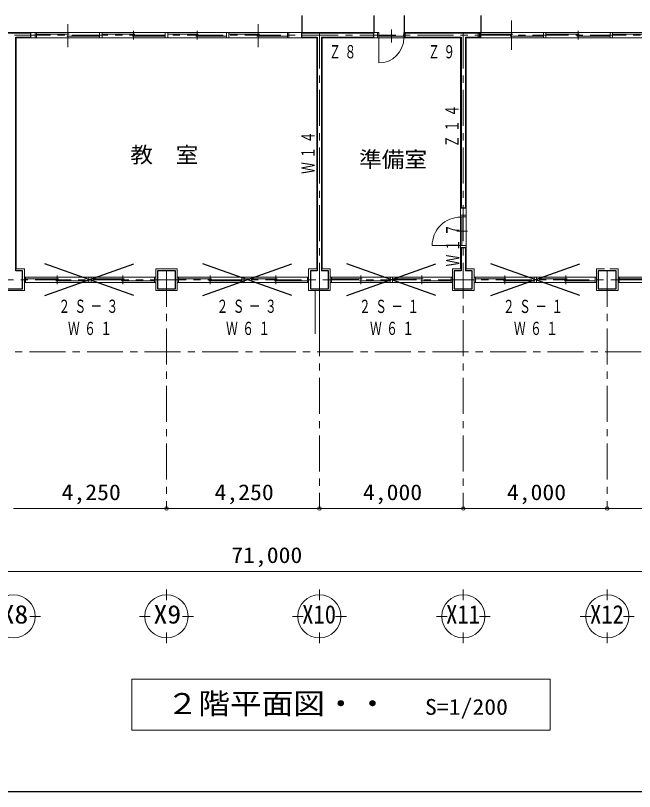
# Model space of a CAD drawing. Units: millimetres at full size, sheet at 1:200; details may follow other scales. Extents: x -55340 to 55340, y -38040 to 38040.
# Drawn here: x -14353 to 2848, y 2000 to 23565 of the extents above; entities that cross this region are included whole.
import ezdxf
from ezdxf.enums import TextEntityAlignment as Align

# ---------------------------------------------------------------- set-up
doc = ezdxf.new("R2010")
doc.units = ezdxf.units.MM
doc.header["$LTSCALE"] = 200
doc.header["$PDMODE"] = 32
doc.header["$PDSIZE"] = 100
doc.linetypes.add('CHAIN1', pattern=[8, 5, -1, 1, -1])
for name, color, linetype, lineweight in [('0-0_補助線', 4, 'Continuous', 9), ('0-1_通り芯', 3, 'Continuous', 18), ('0-2_躯体', 3, 'Continuous', 18), ('0-5_建具(ｻｯｼ)', 3, 'Continuous', 18), ('0-A_寸法', 6, 'Continuous', 9), ('0-B_文字', 4, 'Continuous', 9), ('0-F_予備', 4, 'Continuous', 9), ('2-0_補助線', 2, 'Continuous', 25), ('2-2_躯体', 2, 'Continuous', 25), ('2-4_仕上', 6, 'CHAIN1', 25)]:
    doc.layers.add(name, color=color, linetype=linetype, lineweight=lineweight)
doc.layers.add('2-3_外壁', color=2, linetype='Continuous')
doc.styles.add('ＭＳ ゴシック', font='')
doc.styles.get('ＭＳ ゴシック').set_extended_font_data('MS Gothic')

msp = doc.modelspace()

# ---------------------------------------------------------------- linework, layer by layer
at = {"layer": '0-0_補助線', "color": 3, "lineweight": 18}
for p, q in [((-12895.6, 22685), (-12895.6, 23325.5)), ((-7608.1, 22685), (-7608.1, 23325.5)), ((-570.6, 22615.9), (-570.6, 23423)), ((-13773.1, 23095.9), (-15258.1, 23095.9)), ((-13808.1, 23095.9), (-13808.1, 22945.9)), ((-13773.1, 22945.9), (-13773.1, 23095.9)), ((-12018.1, 23095.9), (-11948.1, 23095.9)), ((-12018.1, 22945.9), (-12018.1, 23095.9)), ((-11070.6, 22903), (-11070.6, 23138.8)), ((-10193.1, 23095.9), (-10123.1, 23095.9)), ((-10193.1, 22945.9), (-10193.1, 23095.9)), ((-9308.1, 22903), (-9308.1, 23138.8)), ((-8493.1, 23095.9), (-8423.1, 23095.9)), ((-8493.1, 22945.9), (-8493.1, 23095.9)), ((-6758.1, 23095.9), (-6758.1, 22945.9)), ((-6758.1, 23095.9), (-4293.1, 23095.9)), ((-4293.1, 23095.9), (-4293.1, 22945.9)), ((-4258.1, 23095.9), (-4293.1, 23095.9)), ((-4258.1, 22945.9), (-4258.1, 23095.9)), ((-3558.1, 23095.9), (-3523.1, 23095.9)), ((-3523.1, 23095.9), (-3523.1, 22945.9)), ((-1460.6, 23095.9), (-1495.6, 23095.9)), ((-1495.6, 23095.9), (-1495.6, 22945.9)), ((-1460.6, 22945.9), (-1460.6, 23095.9)), ((319.4, 23095.9), (389.3, 23095.9)), ((319.4, 22945.9), (319.4, 23095.9)), ((1279.4, 22903), (1279.4, 23138.8)), ((2169.4, 23095.9), (2239.4, 23095.9)), ((2169.4, 22945.9), (2169.4, 23095.9)), ((-13773.1, 22945.9), (-14333.1, 22945.9)), ((-14333.1, 22945.9), (-14333.1, 16520.9)), ((-13773.1, 23046.6), (-12860.6, 23046.6)), ((-12930.6, 22995.2), (-12018.1, 22995.2)), ((-11948.1, 23046.6), (-11035.6, 23046.6)), ((-11105.6, 22995.2), (-10193.1, 22995.2)), ((-10123.1, 23046.6), (-9273.1, 23046.6)), ((-9343.1, 22995.2), (-8493.1, 22995.2)), ((-8423.1, 23046.6), (-7573.1, 23046.6)), ((-7643.1, 22995.2), (-6793.1, 22995.2)), ((-6793.1, 22945.9), (-6758.1, 22945.9)), ((-6758.1, 22945.9), (-5983.1, 22945.9)), ((-5983.1, 22945.9), (-5983.1, 16520.9)), ((-5833.1, 16520.9), (-5833.1, 22945.9)), ((-5833.1, 22945.9), (-4293.1, 22945.9)), ((-4293.1, 22945.9), (-3558.1, 22945.9)), ((-4258.1, 22988.8), (-3558.1, 22988.8)), ((-3908.1, 22945.9), (-1983.1, 22945.9)), ((-1983.1, 22945.9), (-1983.1, 17970.9)), ((-1833.1, 22945.9), (-1495.6, 22945.9)), ((-1833.1, 22945.9), (-1833.1, 17970.9)), ((-1460.6, 22945.9), (-1495.6, 22945.9)), ((-1460.6, 23046.6), (-535.6, 23046.6)), ((-605.6, 22995.2), (319.4, 22995.2)), ((389.3, 23046.6), (1314.4, 23046.6)), ((1244.4, 22995.2), (2169.4, 22995.2)), ((2239.4, 23046.6), (3164.4, 23046.6)), ((-1983.1, 17170.9), (-1983.1, 16520.9)), ((-1833.1, 17170.9), (-1833.1, 16520.9)), ((-14333.1, 16520.9), (-14108.1, 16520.9)), ((-14108.1, 15920.9), (-14108.1, 16520.9)), ((-5833.1, 16520.9), (-5608.1, 16520.9)), ((-1833.1, 16520.9), (-1608.1, 16520.9)), ((2166.9, 16520.9), (2391.8, 16520.9)), ((-14073.1, 16246.6), (-13160.6, 16246.6)), ((-13230.6, 16195.2), (-12318.1, 16195.2)), ((-13195.6, 16103), (-13195.6, 16338.8)), ((-12318.1, 16295.9), (-12248.1, 16295.9)), ((-12318.1, 16145.9), (-12318.1, 16295.9)), ((-12248.1, 16246.6), (-11335.6, 16246.6)), ((-11405.6, 16195.2), (-10493.1, 16195.2)), ((-11370.6, 16103), (-11370.6, 16338.8)), ((-9823.1, 16246.6), (-8910.6, 16246.6)), ((-8980.6, 16195.2), (-8068.1, 16195.2)), ((-8945.6, 16103), (-8945.6, 16338.8)), ((-7998.1, 16145.9), (-7998.1, 16295.9)), ((-7998.1, 16246.6), (-7085.6, 16246.6)), ((-7155.6, 16195.2), (-6243.1, 16195.2)), ((-7120.6, 16103), (-7120.6, 16338.8)), ((-5573.1, 16246.6), (-4723.1, 16246.6)), ((-4793.1, 16195.2), (-3943.1, 16195.2)), ((-4758.1, 16103), (-4758.1, 16338.8)), ((-3873.1, 16145.9), (-3873.1, 16295.9)), ((-3873.1, 16246.6), (-3023.1, 16246.6)), ((-3093.1, 16195.2), (-2243.1, 16195.2)), ((-3058.1, 16103), (-3058.1, 16338.8)), ((-1573.1, 16295.9), (-1608.1, 16295.9)), ((-1573.1, 16145.9), (-1573.1, 16295.9)), ((-1573.1, 16246.6), (-723.1, 16246.6)), ((-793.2, 16195.2), (56.9, 16195.2)), ((-758.1, 16103), (-758.1, 16338.8)), ((126.9, 16145.9), (126.9, 16295.9)), ((126.9, 16246.6), (976.9, 16246.6)), ((906.9, 16195.2), (1756.9, 16195.2)), ((941.9, 16103), (941.9, 16338.8)), ((2426.9, 16295.9), (2391.8, 16295.9)), ((2426.9, 16145.9), (2426.9, 16295.9)), ((2426.9, 16246.6), (3276.9, 16246.6)), ((-14073.1, 16145.9), (-14108.1, 16145.9)), ((-10493.1, 16145.9), (-10458.1, 16145.9)), ((-9823.1, 16145.9), (-9858.1, 16145.9)), ((-8068.1, 16145.9), (-7998.1, 16145.9)), ((-6243.1, 16145.9), (-6208.1, 16145.9)), ((-5573.1, 16145.9), (-5608.1, 16145.9)), ((-3943.1, 16145.9), (-3873.1, 16145.9)), ((-2243.1, 16145.9), (-2208.1, 16145.9)), ((-1573.1, 16145.9), (-1608.1, 16145.9)), ((56.9, 16145.9), (126.9, 16145.9)), ((1756.9, 16145.9), (1791.9, 16145.9)), ((2426.9, 16145.9), (2391.8, 16145.9)), ((-14108.1, 15920.9), (-14733.1, 15920.9))]:
    msp.add_line(p, q, dxfattribs=at)
at = {"layer": '0-0_補助線'}
for p, q in [((-4258.1, 22945.9), (-4258.1, 22245.9)), ((-6028.1, 14720.9), (-6028.1, 15920.9)), ((-5908.1, 14840.9), (-5908.1, 15920.9))]:
    msp.add_line(p, q, dxfattribs=at)
at = {"layer": '0-0_補助線', "color": 3, "lineweight": 18}
for points in [[(-12018.1, 22945.9), (-11948.1, 22945.9), (-11948.1, 23095.9)], [(-10193.1, 22945.9), (-10123.1, 22945.9), (-10123.1, 23095.9)], [(-8493.1, 22945.9), (-8423.1, 22945.9), (-8423.1, 23095.9)], [(-6793.1, 22945.9), (-6793.1, 23095.9), (-6758.1, 23095.9)], [(-3558.1, 22945.9), (-3558.1, 23095.9), (-1495.6, 23095.9)], [(319.4, 22945.9), (389.3, 22945.9), (389.3, 23095.9)], [(2169.4, 22945.9), (2239.4, 22945.9), (2239.4, 23095.9)], [(-5608.1, 16520.9), (-5608.1, 15920.9), (-6208.1, 15920.9), (-6208.1, 16520.9), (-5983.1, 16520.9)], [(-1608.1, 16520.9), (-1608.1, 15920.9), (-2208.1, 15920.9), (-2208.1, 16520.9), (-1983.1, 16520.9)], [(2391.8, 16520.9), (2391.8, 15920.9), (1791.9, 15920.9), (1791.9, 16520.9), (2016.9, 16520.9)], [(-14073.1, 16145.9), (-14073.1, 16295.9), (-14108.1, 16295.9)], [(-12318.1, 16145.9), (-12248.1, 16145.9), (-12248.1, 16295.9)], [(-10493.1, 16145.9), (-10493.1, 16295.9), (-10458.1, 16295.9)], [(-9823.1, 16145.9), (-9823.1, 16295.9), (-9858.1, 16295.9)], [(-8068.1, 16145.9), (-8068.1, 16295.9), (-7998.1, 16295.9)], [(-6243.1, 16145.9), (-6243.1, 16295.9), (-6208.1, 16295.9)], [(-5573.1, 16145.9), (-5573.1, 16295.9), (-5608.1, 16295.9)], [(-3943.1, 16145.9), (-3943.1, 16295.9), (-3873.1, 16295.9)], [(-2243.1, 16145.9), (-2243.1, 16295.9), (-2208.1, 16295.9)], [(56.9, 16145.9), (56.9, 16295.9), (126.9, 16295.9)], [(1756.9, 16145.9), (1756.9, 16295.9), (1791.9, 16295.9)]]:
    msp.add_lwpolyline(points, dxfattribs=at)
msp.add_lwpolyline([(-9858.1, 16520.9), (-9858.1, 15920.9), (-10458.1, 15920.9), (-10458.1, 16520.9)], close=True, dxfattribs=at)
at = {"layer": '0-0_補助線'}
msp.add_arc((-4258.1, 22945.9), 700, 270, 0, dxfattribs=at)
at = {"layer": '0-1_通り芯', "color": 4, "linetype": 'CHAIN1', "lineweight": 9}
for p, q in [((-5908.1, 23095.9), (-5908.1, 9864.4)), ((-1908.1, 23095.9), (-1908.1, 9864.4)), ((39416, 23020.9), (-47566.2, 23020.9)), ((-10158.1, 16470.9), (-10158.1, 9864.4)), ((2091.9, 16470.9), (2091.9, 9864.4)), ((14391.9, 16220.9), (-49340.7, 16220.9)), ((-47566.2, 14220.9), (40940.1, 14220.9))]:
    msp.add_line(p, q, dxfattribs=at)
at = {"layer": '0-1_通り芯'}
for p, q in [((-10158.1, 7617.4), (-10158.1, 7317.4)), ((-5908.1, 7617.4), (-5908.1, 7317.4)), ((-1908.1, 7617.4), (-1908.1, 7317.4)), ((2091.9, 7617.4), (2091.9, 7317.4)), ((-13658.1, 6867.4), (-13958.1, 6867.4)), ((-10608.1, 6867.4), (-10908.1, 6867.4)), ((-9408.1, 6867.4), (-9708.1, 6867.4)), ((-6358.1, 6867.4), (-6658.1, 6867.4)), ((-5158.1, 6867.4), (-5458.1, 6867.4)), ((-2358.1, 6867.4), (-2658.1, 6867.4)), ((-1158.1, 6867.4), (-1458.1, 6867.4)), ((1641.9, 6867.4), (1341.9, 6867.4)), ((2841.9, 6867.4), (2541.9, 6867.4)), ((-10158.1, 6117.4), (-10158.1, 6417.4)), ((-5908.1, 6117.4), (-5908.1, 6417.4)), ((-1908.1, 6117.4), (-1908.1, 6417.4)), ((2091.9, 6117.4), (2091.9, 6417.4))]:
    msp.add_line(p, q, dxfattribs=at)
for centre in [(-14408.1, 6867.4), (-10158.1, 6867.4), (-5908.1, 6867.4), (-1908.1, 6867.4), (2091.9, 6867.4)]:
    msp.add_circle(centre, 600, dxfattribs=at)
at = {"layer": '0-2_躯体'}
for p, q in [((-1833.1, 18020.9), (-1983.1, 18020.9)), ((-1833.1, 17970.9), (-1983.1, 17970.9)), ((-1983.7, 17120.9), (-1983.1, 17120.9)), ((-1833.1, 17170.9), (-1983.1, 17170.9)), ((-1833.1, 17120.9), (-1983.1, 17120.9))]:
    msp.add_line(p, q, dxfattribs=at)
at = {"layer": '0-5_建具(ｻｯｼ)', "color": 4, "lineweight": 9}
for p, q in [((-6793.1, 23095.9), (-13808.1, 23095.9)), ((9569.4, 23095.9), (-1460.6, 23095.9)), ((-13773.1, 22945.9), (-6793.1, 22945.9)), ((-1460.6, 22945.9), (9569.4, 22945.9)), ((-1983.1, 17170.9), (-1983.1, 17970.9)), ((-1833.1, 17170.9), (-1833.1, 17970.9)), ((-2774.2, 17170.9), (-1983.1, 17170.9)), ((-14073.1, 16295.9), (-10493.1, 16295.9)), ((-9823.1, 16295.9), (-6243.1, 16295.9)), ((-5573.1, 16295.9), (-2243.1, 16295.9)), ((-1573.1, 16295.9), (1756.9, 16295.9)), ((2426.9, 16295.9), (5756.9, 16295.9)), ((-10493.1, 16145.9), (-14073.1, 16145.9)), ((-6243.1, 16145.9), (-9823.1, 16145.9)), ((-2243.1, 16145.9), (-5573.1, 16145.9)), ((1756.9, 16145.9), (-1573.1, 16145.9)), ((5756.9, 16145.9), (2426.9, 16145.9))]:
    msp.add_line(p, q, dxfattribs=at)
at = {"layer": '0-5_建具(ｻｯｼ)'}
for p, q in [((-3908.1, 22810.8), (-3908.1, 23172.1)), ((-1953.1, 17170.9), (-1953.1, 17970.9)), ((-1790.5, 17570.9), (-2088.5, 17570.9))]:
    msp.add_line(p, q, dxfattribs=at)
at = {"layer": '0-5_建具(ｻｯｼ)', "color": 4, "lineweight": 9}
msp.add_arc((-1986.8, 17174.3), 787.4, 89.82794, 180.25057, dxfattribs=at)
at = {"layer": '0-A_寸法', "color": 4}
msp.add_line((-10158.1, 9864.4), (-14408.1, 9864.4), dxfattribs=at)
for points in [[(-10158.1, 9864.4), (-5908.1, 9864.4), (-1908.1, 9864.4), (2091.9, 9864.4), (6091.9, 9864.4)], [(-42908.1, 8117.4), (28091.9, 8117.4), (35741.9, 8117.4)]]:
    msp.add_lwpolyline(points, dxfattribs=at)
at = {"layer": '0-A_寸法'}
for p in [(-10158.1, 9864.4), (-5908.1, 9864.4), (-1908.1, 9864.4), (2091.9, 9864.4)]:
    msp.add_point(p, dxfattribs=at)
at = {"layer": '0-B_文字'}
msp.add_lwpolyline([(-11120, 5120), (501.9, 5120), (501.9, 3701.5), (-11120, 3701.5)], close=True, dxfattribs=at)
at = {"layer": '0-F_予備', "color": 2, "lineweight": 25}
msp.add_line((-55300, 2000), (55300, 2000), dxfattribs=at)
at = {"layer": '2-0_補助線'}
for p, q in [((-13537.9, 15781.5), (-11064.2, 16660.3)), ((-11064.2, 15781.5), (-13537.9, 16660.3)), ((-9145, 15781.5), (-6671.3, 16660.3)), ((-6671.3, 15781.5), (-9145, 16660.3)), ((-2671.3, 15781.5), (-5145, 16660.3)), ((-5145, 15781.5), (-2671.3, 16660.3)), ((1328.7, 15781.5), (-1145, 16660.3)), ((-1145, 15781.5), (1328.7, 16660.3))]:
    msp.add_line(p, q, dxfattribs=at)
at = {"layer": '2-2_躯体'}
for p, q in [((-14893.1, 23080.9), (-13923.1, 23080.9)), ((-13923.1, 22960.9), (-13923.1, 23080.9)), ((-4393.1, 22960.9), (-4393.1, 23080.9)), ((-1423.1, 22960.9), (-1423.1, 23080.9)), ((-14348.1, 22960.9), (-13923.1, 22960.9)), ((-14348.1, 16470.9), (-14348.1, 22960.9)), ((-5848.1, 22960.9), (-4393.1, 22960.9)), ((-5848.1, 22960.9), (-5848.1, 16470.9)), ((-3553.1, 22960.9), (-1968.1, 22960.9)), ((-1968.1, 22960.9), (-1968.1, 18220.9)), ((-1848.1, 22960.9), (-1423.1, 22960.9)), ((-1848.1, 22960.9), (-1848.1, 18220.9)), ((-1968.1, 18220.9), (-1848.1, 18220.9)), ((-1968.1, 17120.9), (-1968.1, 16470.9)), ((-14158.1, 16470.9), (-14348.1, 16470.9)), ((-6158.1, 16470.9), (-6158.1, 15970.9)), ((-5968.1, 16470.9), (-6158.1, 16470.9)), ((-5658.1, 16470.9), (-5848.1, 16470.9)), ((-2158.1, 16470.9), (-2158.1, 15970.9)), ((-1968.1, 16470.9), (-2158.1, 16470.9)), ((-1968.1, 16470.9), (-2158.1, 16470.9)), ((-1658.1, 16470.9), (-1848.1, 16470.9)), ((-1658.1, 16470.9), (-1848.1, 16470.9)), ((1841.9, 16470.9), (1841.9, 15970.9)), ((2031.9, 16470.9), (1841.9, 16470.9)), ((2341.9, 16470.9), (1841.9, 16470.9)), ((2341.9, 16470.9), (2151.9, 16470.9))]:
    msp.add_line(p, q, dxfattribs=at)
for points in [[(-6393.1, 22960.9), (-6393.1, 23080.9), (-4393.1, 23080.9)], [(-3553.1, 22960.9), (-3553.1, 23080.9), (-1423.1, 23080.9)], [(-6393.1, 22960.9), (-5968.1, 22960.9), (-5968.1, 16470.9)], [(-1968.1, 17120.9), (-1848.1, 17120.9), (-1848.1, 16470.9)], [(-14658.1, 15970.9), (-14158.1, 15970.9), (-14158.1, 16470.9)], [(-6158.1, 15970.9), (-5658.1, 15970.9), (-5658.1, 16470.9)], [(-2158.1, 15970.9), (-1658.1, 15970.9), (-1658.1, 16470.9)], [(1841.9, 15970.9), (2341.9, 15970.9), (2341.9, 16470.9)]]:
    msp.add_lwpolyline(points, dxfattribs=at)
msp.add_lwpolyline([(-10408.1, 15970.9), (-9908.1, 15970.9), (-9908.1, 16470.9), (-10408.1, 16470.9)], close=True, dxfattribs=at)
at = {"layer": '2-4_仕上'}
for p, q in [((-6393.1, 23564.9), (-6393.1, 23080.9)), ((-4393.1, 23564.9), (-4393.1, 23080.9)), ((-3553.1, 23564.9), (-3553.1, 23080.9)), ((-1423.1, 23564.9), (-1423.1, 23080.9))]:
    msp.add_line(p, q, dxfattribs=at)

# ---------------------------------------------------------------- texts
at = {"layer": '0-1_通り芯', "color": 2, "style": 'ＭＳ ゴシック'}
for s, width, p in [('X8', 1.1, (-14767.9, 6513.2)), ('X9', 1.1, (-10517.9, 6513.2)), ('X10', 0.9, (-6387.9, 6513.2)), ('X11', 0.9, (-2387.9, 6513.2)), ('X12', 0.9, (1612.1, 6513.2))]:
    msp.add_text(s, height=513.2, dxfattribs=dict(at, width=width)).set_placement(p, align=Align.BOTTOM_LEFT)
at = {"layer": '0-A_寸法', "color": 2, "style": 'ＭＳ ゴシック', "width": 1.1}
for s, p in [('4,250', (-13073.1, 9964.4)), ('4,250', (-8823.1, 9964.4)), ('4,000', (-4698.1, 9964.4)), ('4,000', (-698.1, 9964.4)), ('71,000', (-8358.1, 8217.4))]:
    msp.add_text(s, height=439.9, dxfattribs=at).set_placement(p, align=Align.BOTTOM_LEFT)
at = {"layer": '0-B_文字', "color": 2, "style": 'ＭＳ ゴシック'}
for s, width, p in [('教\u3000室', 1.05, (-11162.6, 19342)), ('準備室', 1.05, (-4806.7, 19214.2)), ('S=1/200', 1.1, (-2972.3, 3998.8))]:
    msp.add_text(s, height=439.9, dxfattribs=dict(at, width=width)).set_placement(p, align=Align.BOTTOM_LEFT)
at = {"layer": '0-B_文字', "color": 6, "style": 'ＭＳ ゴシック', "width": 1.1}
msp.add_text('２階平面図・・', height=586.5, dxfattribs=at).set_placement((-10153.3, 3973.4), align=Align.BOTTOM_LEFT)
at = {"layer": '2-0_補助線', "char_height": 366.6, "attachment_point": 7, "style": 'ＭＳ ゴシック'}
for s, insert in [('\\T1.37;\\W0.65;２Ｓ－３', (-13160, 15294.9)), ('\\T1.38;\\W0.65;２Ｓ－３', (-8765.6, 15294.9)), ('\\T1.38;\\W0.65;２Ｓ－１', (-4806.6, 15291.2)), ('\\T1.38;\\W0.65;２Ｓ－１', (-806.6, 15291.2)), ('\\T1.38;\\W0.65;Ｗ６１', (-12894.2, 14680.7)), ('\\T1.38;\\W0.65;Ｗ６１', (-8501.3, 14680.7)), ('\\T1.38;\\W0.65;Ｗ６１', (-4501.3, 14680.7)), ('\\T1.38;\\W0.65;Ｗ６１', (-501.3, 14680.7))]:
    msp.add_mtext(s, dxfattribs=dict(at, insert=insert))
at = {"layer": '2-3_外壁', "char_height": 366.6, "attachment_point": 7, "style": 'ＭＳ ゴシック'}
for s, insert in [('\\T1.31;\\W0.65;Ｚ８', (-5635.2, 22369.2)), ('\\T1.31;\\W0.65;Ｚ９', (-2886.8, 22369.2))]:
    msp.add_mtext(s, dxfattribs=dict(at, insert=insert))
at = {"layer": '2-3_外壁', "char_height": 366.6, "attachment_point": 7, "rotation": 90, "style": 'ＭＳ ゴシック'}
for s, insert in [('\\T1.31;\\W0.65;Ｚ１４', (-2039, 19902.7)), ('\\T1.31;\\W0.65;Ｗ１４', (-6041.1, 19164.5)), ('\\T1.31;\\W0.65;Ｗ１７', (-2019.3, 16592.9))]:
    msp.add_mtext(s, dxfattribs=dict(at, insert=insert))

doc.saveas('drawing.dxf')
